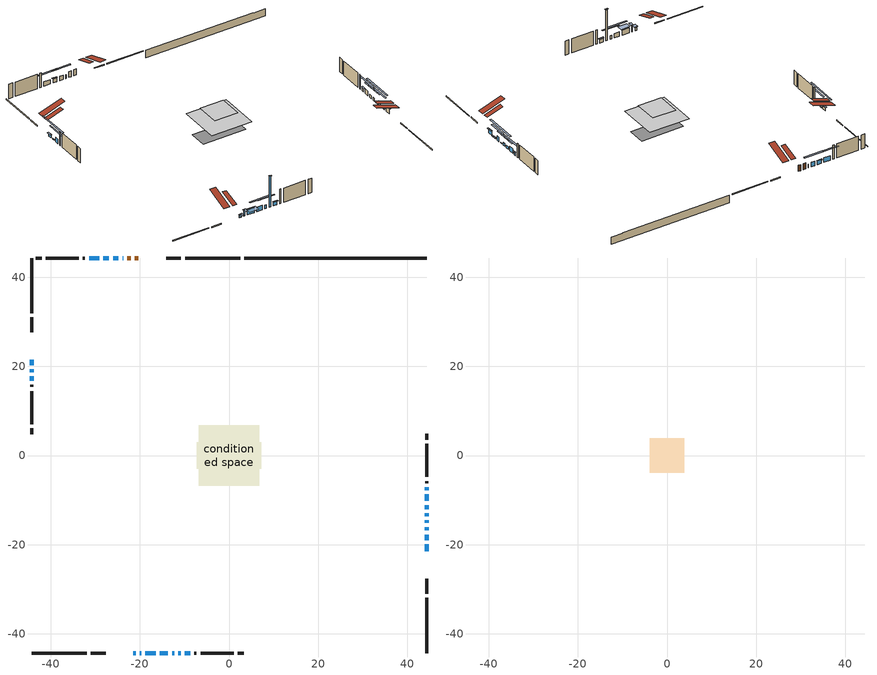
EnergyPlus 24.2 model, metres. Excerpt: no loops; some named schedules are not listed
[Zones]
conditioned space
 floor outside (Floor1 construction): -0.53,-0.53 -0.53,0.53 0.53,0.53 0.53,-0.53 z0.61
 floor adiabatic (AdiabaticFloorConstruction): -6.78,-6.78 -6.78,6.78 6.78,6.78 6.78,-6.78 z3.05
 floor foundation (Slab1 construction): -7.24,-2.97 -7.24,2.97 7.24,2.97 7.24,-2.97 z-1.83
 wall outside (RimJoist1 construction): 2.52,44.29 -9.85,44.29 / -44.29,-44.29 -31.93,-44.29 / -44.29,44.29 -44.29,31.93 / 44.29,-44.29 44.29,-31.93 z0.61:0.91
 wall outside (RimJoist2 construction): -10.78,44.29 -14.09,44.29 / -31,-44.29 -27.68,-44.29 / -44.29,31 -44.29,27.68 / 44.29,-31 44.29,-27.68 z0.61:0.91
 wall outside (AdiabaticWallConstruction 1): -20.31,44.29 -21.14,44.29 / -22.07,44.29 -22.83,44.29 z0.61:2.64
 wall outside (AdiabaticWallConstruction): -23.76,44.29 -23.86,44.29 / -12.78,-44.29 -12.26,-44.29 / -9.9,-44.29 -8.68,-44.29 z0.61:1.83; 44.29,-21.47 44.29,-19.94 / -24.78,44.29 -26.01,44.29 / -15.48,-44.29 -13.7,-44.29 / -29.13,44.29 -31.37,44.29 / -44.29,17.77 -44.29,16.75 / 44.29,-10.2 44.29,-8.67 z0.61:2.13; 44.29,-19.01 44.29,-17.74 z0.61:0.86; -26.93,44.29 -28.21,44.29 z0.61:1.88; -44.29,21.47 -44.29,20.24 / 44.29,-13.58 44.29,-12.97 / 44.29,-7.74 44.29,-7.13 z0.61:1.63; -21.47,-44.29 -20.91,-44.29 / 44.29,-12.04 44.29,-11.12 z0.61:1.53; -19.98,-44.29 -19.72,-44.29 z0.61:2.64; -18.8,-44.29 -16.41,-44.29 z0.61:2.39; 44.29,-16.81 44.29,-16.05 z0.61:2.14; -11.34,-44.29 -10.83,-44.29 z0.61:11.23; 44.29,-15.12 44.29,-14.5 / -44.29,19.32 -44.29,18.7 z0.61:0.94
 wall outside (Wall1 construction): -32.3,44.29 -32.75,44.29 / -7.75,-44.29 -7.29,-44.29 / -44.29,15.83 -44.29,15.37 / 44.29,-6.2 44.29,-5.75 z0.61:5.49
 wall outside (Wall2 construction): -33.68,44.29 -41.09,44.29 / -6.36,-44.29 1.04,-44.29 / -44.29,14.44 -44.29,7.03 / 44.29,-4.82 44.29,2.59 z0.61:5.49
 wall outside (Wall4 construction): -42.02,44.29 -43.36,44.29 / 1.97,-44.29 3.31,-44.29 / -44.29,6.1 -44.29,4.76 / 44.29,3.52 44.29,4.86 z0.61:5.49
 wall foundation (FoundationWall1 construction): 3.44,44.29,-1.83 3.44,44.29,0.61 40.2,44.29,0.61 40.2,44.29,0.51 44.29,44.29,0.51 44.29,44.29,-1.83
 window (WindowConstruction 17): -23.76,44.29 -23.86,44.29 z0.61:1.83
 window (WindowConstruction 7): 44.29,-21.47 44.29,-19.94 z0.61:2.13
 window (WindowConstruction 8): 44.29,-19.01 44.29,-17.74 z0.61:0.86
 window (WindowConstruction 9): -24.79,44.29 -26,44.29 z0.61:2.13
 window (WindowConstruction 10): -26.93,44.29 -28.2,44.29 z0.61:1.88
 window (WindowConstruction 11): -44.29,21.47 -44.29,20.25 z0.61:1.62
 window (WindowConstruction 18): -21.47,-44.29 -20.91,-44.29 z0.61:1.52
 window (WindowConstruction 19): -19.98,-44.29 -19.73,-44.29 z0.61:2.64
 window (WindowConstruction 12): -18.8,-44.29 -16.41,-44.29 z0.61:2.39
 window (WindowConstruction 13): -15.48,-44.29 -13.7,-44.29 z0.61:2.13
 window (WindowConstruction): 44.29,-16.81 44.29,-16.05 z0.61:2.13
 window (WindowConstruction 14): -12.77,-44.29 -12.27,-44.29 z0.61:1.83
 window (WindowConstruction 15): -11.34,-44.29 -10.83,-44.29 z0.61:11.23
 window (WindowConstruction 16): -9.9,-44.29 -8.68,-44.29 z0.61:1.83
 window (WindowConstruction 20): 44.29,-15.12 44.29,-14.51 z0.61:0.94
 window (WindowConstruction 21): -44.29,19.32 -44.29,18.7 z0.61:0.94
 window (WindowConstruction 1): 44.29,-13.58 44.29,-12.97 z0.61:1.62
 window (WindowConstruction 2): 44.29,-12.04 44.29,-11.12 z0.61:1.52
 window (WindowConstruction 3): -29.13,44.29 -31.37,44.29 z0.61:2.13
 window (WindowConstruction 4): -44.29,17.77 -44.29,16.75 z0.61:2.13
 window (WindowConstruction 5): 44.29,-10.2 44.29,-8.67 z0.61:2.13
 window (WindowConstruction 6): 44.29,-7.74 44.29,-7.13 z0.61:1.62
 door (Door): -20.31,44.29 -21.14,44.29 z0.61:2.64
 door (Door 1): -22.07,44.29 -22.83,44.29 z0.61:2.64
 ceiling adiabatic (AdiabaticFloorConstruction): 6.78,-6.78 6.78,6.78 -6.78,6.78 -6.78,-6.78 z3.05
 roof outside (Roof2 construction): -19.38,44.29,5.49 -19.38,38.85,7.3 -17.95,38.85,7.3 -17.95,44.29,5.49; -22.39,-44.29,5.49 -22.39,-38.85,7.3 -23.83,-38.85,7.3 -23.83,-44.29,5.49; -44.29,22.39,5.49 -38.85,22.39,7.3 -38.85,23.83,7.3 -44.29,23.83,5.49; 44.29,-22.39,5.49 38.85,-22.39,7.3 38.85,-23.83,7.3 44.29,-23.83,5.49
attic - vented
 floor to conditioned space (Floor2 construction Reversed): -3.89,-3.89 -3.89,3.89 3.89,3.89 3.89,-3.89 z5.49
 roof outside (Roof1 construction): -17.02,44.29,5.49 -17.02,36.7,8.01 -15.02,36.7,8.01 -15.02,44.29,5.49; -24.75,-44.29,5.49 -24.75,-36.7,8.01 -26.75,-36.7,8.01 -26.75,-44.29,5.49; -44.29,24.75,5.49 -36.7,24.75,8.01 -36.7,26.75,8.01 -44.29,26.75,5.49; 44.29,-24.75,5.49 36.7,-24.75,8.01 36.7,-26.75,8.01 44.29,-26.75,5.49
shading: 44.29,-19.74 44.29,-21.67 44.7,-21.67 44.7,-19.74 z2.34; 44.29,-17.54 44.29,-19.21 44.7,-19.21 44.7,-17.54 z1.06; -28.64,44.29 -22.15,44.29 -22.15,44.7 -28.64,44.7 z4.77; -28.41,44.29 -26.73,44.29 -26.73,44.7 -28.41,44.7 z2.08; -44.29,20.04 -44.29,21.67 -44.7,21.67 -44.7,20.04 z1.83; -20.61,-44.29 -21.76,-44.29 -21.76,-45.51 -20.61,-45.51 z1.82; -19.43,-44.29 -20.28,-44.29 -20.28,-45.51 -19.43,-45.51 z2.94; -16.11,-44.29 -19.09,-44.29 -19.09,-46.12 -16.11,-46.12 z2.69; -11.06,-44.29 -18.12,-44.29 -18.12,-44.7 -11.06,-44.7 z4.77; 44.29,-13.41 44.29,-19.45 44.7,-19.45 44.7,-13.41 z4.77; -9.63,-44.29 -15.41,-44.29 -15.41,-44.7 -9.63,-44.7 z4.47; -10.63,-44.29 -11.54,-44.29 -11.54,-44.7 -10.63,-44.7 z11.43; -8.48,-44.29 -10.1,-44.29 -10.1,-44.7 -8.48,-44.7 z2.03; 44.29,-9.43 44.29,-20.2 44.7,-20.2 44.7,-9.43 z6.02; -44.29,13.62 -44.29,24.4 -44.7,24.4 -44.7,13.62 z6.02; 44.29,-10.33 44.29,-16.22 44.7,-16.22 44.7,-10.33 z4.26; 44.29,-8.48 44.29,-14.68 44.7,-14.68 44.7,-8.48 z4.16; -34.01,44.29 -26.49,44.29 -26.49,44.7 -34.01,44.7 z4.77; -44.29,14.12 -44.29,20.41 -44.7,20.41 -44.7,14.12 z4.77; 44.29,-6.03 44.29,-12.83 44.7,-12.83 44.7,-6.03 z4.77; 44.29,-6.93 44.29,-7.94 44.7,-7.94 44.7,-6.93 z1.83
[Building]
Building 1: Terrain=Suburbs
[Site:Location]
Edmonton Intl AP_AB: Latitude {deg}=53.31; Longitude {deg}=-113.58; Time Zone {hr}=-7; Elevation {m}=723; Keep Site Location Information=Yes
[Site:GroundTemperature:Shallow]
-1.56185, -3.61833, -3.78302, -2.80711, 1.11059, 5.01004, 8.39065, 10.5322, 10.7141, 8.97234, 5.67794, 1.89811
[Site:WaterMainsTemperature]
Calculation Method=Schedule; Temperature Schedule=mains temperature schedule
[Material] Roughness=Rough; Thermal Absorptance=0.9
Name | Thickness {m} | Conductivity {W/m-K} | Density {kg/m3} | Specific Heat {J/kg-K} | Solar Absorptance | Visible Absorptance
asphalt or fiberglass shingles | 0.00635 | 0.162714 | 1121.4 | 1465.45 | 0.4 | 0.4
ceiling loosefill ins | 0.169333 | 0.0480833 | 16.02 | 1046.75 | 0.7 | 0.7
ceiling stud and cavity | 0.1397 | 0.140171 | 65.682 | 1177.47 | 0.7 | 0.7
concrete 4.0 in. | 0.1016 | 1.803125 | 2242.8 | 837.4 | 0.7 | 0.7
concrete 8.0 in. | 0.2032 | 1.803125 | 2242.8 | 837.4 | 0.7 | 0.7
door material | 0.04445 | 0.053851 | 512.64 | 1214.23 | 0.7 | 0.7
exterior vertical ins | 0.0460229 | 0.029427 | 32.04 | 1214.23 | 0.7 | 0.7
floor covering | 0.0127 | 0.0433444 | 54.468 | 1339.84 | 0.6 | 0.6
floor rigid ins; rim joist rigid ins; wall rigid ins | 0.051816 | 0.029427 | 32.04 | 1214.23 | 0.7 | 0.7
floor rigid ins 1; wall rigid ins 1 | 0.512978 | 0.029427 | 32.04 | 1214.23 | 0.7 | 0.7
floor stud and cavity | 0.1397 | 0.0939799 | 92.3553 | 1139.71 | 0.7 | 0.7
floor stud and cavity 1 | 0.1397 | 1.75129 | 37.0049 | 1207.88 | 0.7 | 0.7
furniture material conditioned space 1 | 0.1524 | 0.115458 | 640.8 | 1214.23 | 0.6 | 0.6
gypsum board | 0.0127 | 0.160291 | 801 | 837.4 | 0.6 | 0.6
gypsum board 1 | 0.0127 | 0.160291 | 801 | 837.4 | 0.7 | 0.7
osb sheathing 0.5 in. | 0.0127 | 0.115458 | 512.64 | 1214.23 | 0.7 | 0.7
osb sheathing 0.75 in. | 0.01905 | 0.115458 | 512.64 | 1214.23 | 0.7 | 0.7
osb sheathing 2.0 in. | 0.0508 | 0.115458 | 512.64 | 1214.23 | 0.7 | 0.7
rim joist stud and cavity | 0.0508 | 0.0414166 | 125.044 | 1163.47 | 0.6 | 0.6
rim joist stud and cavity 1 | 0.0508 | 0.0356358 | 125.044 | 1163.47 | 0.6 | 0.6
roof rigid ins | 0.103632 | 0.029427 | 32.04 | 1214.23 | 0.7 | 0.7
roof stud and cavity | 0.2032 | 0.322541 | 78.34581 | 1123.46 | 0.7 | 0.7
wall stud and cavity | 0.1397 | 0.28235 | 139.0536 | 1170.24 | 0.7 | 0.7
wall stud and cavity 1 | 0.1397 | 0.219778 | 139.0536 | 1170.24 | 0.7 | 0.7
wall stud and cavity 2 | 0.1397 | 0.634752 | 139.0536 | 1170.24 | 0.7 | 0.7
wall stud and cavity 3 | 0.0889 | 0.380278 | 52.3479 | 1209.89 | 0.7 | 0.7
wall stud and cavity 4 | 0.0889 | 0.391764 | 83.0341 | 1211.67 | 0.7 | 0.7
wood siding | 0.0254 | 0.102417 | 544.68 | 1172.36 | 0.4 | 0.4
wood siding 1; wood siding 2; wood siding 3 | 0.0254 | 0.102417 | 544.68 | 1172.36 | 0.7 | 0.7
[WindowMaterial:SimpleGlazingSystem]
Name | U-Factor {W/m2-K} | Solar Heat Gain Coefficient
WindowMaterial | 2.0878 | 0.43
WindowMaterial 1 | 2.19114 | 0.41
WindowMaterial 10 | 3.30119 | 0.67
WindowMaterial 11 | 2.94518 | 0.59
WindowMaterial 12 | 1.91121 | 0.46
WindowMaterial 13 | 1.95437 | 0.46
WindowMaterial 14 | 2.22464 | 0.4
WindowMaterial 15 | 2.13436 | 0.42
WindowMaterial 16 | 2.02761 | 0.44
WindowMaterial 17 | 3.276206 | 0.41
WindowMaterial 18 | 3.30687 | 0.6
WindowMaterial 19 | 3.33639 | 0.51
WindowMaterial 2 | 2.96619 | 0.55
WindowMaterial 20 | 3.26144 | 0.43
WindowMaterial 3 | 1.93393 | 0.46
WindowMaterial 4 | 2.2042 | 0.4
WindowMaterial 5 | 3.29835 | 0.68
WindowMaterial 6 | 2.992306 | 0.51
WindowMaterial 7 | 2.958238 | 0.57
WindowMaterial 8 | 3.3256 | 0.5
WindowMaterial 9 | 2.92474 | 0.62
[Construction]
AdiabaticFloorConstruction: floor stud and cavity 1, floor rigid ins 1, osb sheathing 0.75 in., floor covering
AdiabaticWallConstruction: wood siding 2, wall rigid ins 1, wall stud and cavity 3, gypsum board
AdiabaticWallConstruction 1: wood siding 3, wall rigid ins 1, wall stud and cavity 3, gypsum board
Door; Door 1: door material
Floor1 construction: floor stud and cavity, floor rigid ins, osb sheathing 0.75 in., floor covering
Floor2 construction Reversed: gypsum board, ceiling stud and cavity, ceiling loosefill ins
FoundationWall1 construction: concrete 8.0 in., gypsum board 1
furniture construction conditioned space 1: furniture material conditioned space 1
PartitionWallConstruction: gypsum board, wall stud and cavity 4, gypsum board
RimJoist1 construction: wood siding 1, rim joist rigid ins, osb sheathing 2.0 in., rim joist stud and cavity
RimJoist2 construction: wood siding 1, rim joist rigid ins, osb sheathing 2.0 in., rim joist stud and cavity 1
Roof1 construction: asphalt or fiberglass shingles
Roof2 construction: asphalt or fiberglass shingles, roof rigid ins, osb sheathing 0.75 in., roof stud and cavity, gypsum board
Slab1 construction: concrete 4.0 in.
Wall1 construction: wood siding, wall rigid ins, osb sheathing 0.5 in., wall stud and cavity, gypsum board
Wall2 construction: wood siding, wall rigid ins, osb sheathing 0.5 in., wall stud and cavity 1, gypsum board
Wall4 construction: wood siding, wall rigid ins, osb sheathing 0.5 in., wall stud and cavity 2, gypsum board
WindowConstruction: WindowMaterial
WindowConstruction 1: WindowMaterial 1
WindowConstruction 10: WindowMaterial 10
WindowConstruction 11: WindowMaterial 11
WindowConstruction 12: WindowMaterial 12
WindowConstruction 13: WindowMaterial 13
WindowConstruction 14: WindowMaterial 14
WindowConstruction 15: WindowMaterial 15
WindowConstruction 16: WindowMaterial 16
WindowConstruction 17: WindowMaterial 17
WindowConstruction 18: WindowMaterial 18
WindowConstruction 19: WindowMaterial 19
WindowConstruction 2: WindowMaterial 2
WindowConstruction 20; WindowConstruction 21: WindowMaterial 20
WindowConstruction 3: WindowMaterial 3
WindowConstruction 4: WindowMaterial 4
WindowConstruction 5: WindowMaterial 5
WindowConstruction 6: WindowMaterial 6
WindowConstruction 7: WindowMaterial 7
WindowConstruction 8: WindowMaterial 8
WindowConstruction 9: WindowMaterial 9
[Zone] Multiplier=1; Part of Total Floor Area=Yes
Name | Volume {m3}
attic - vented | 24.8756
conditioned space | 708.1
[Space]
Name | Zone | Volume {m3}
attic - vented 1 | attic - vented | 24.8756
conditioned space 1 | conditioned space | 708.1
[ZoneInfiltration:EffectiveLeakageArea]
infil attic - vented 1: Zone or Space=attic - vented 1; Schedule=Always On Discrete; Effective Air Leakage Area {cm2}=2108.52; Stack Coefficient=0.000175781; Wind Coefficient=8.95789e-06
[ZoneMixing]
whole house fan mix: Zone or Space=attic - vented; Schedule=Always On Continuous; Design Flow Rate Calculation Method=Flow/Zone; Design Flow Rate {m3/s}=0; Source Zone or Space=conditioned space
[SurfaceProperty:ExposedFoundationPerimeter]
Slab1: Exposed Perimeter Calculation Method=TotalExposedPerimeter; Total Exposed Perimeter {m}=40.843
[InternalMass] Zone or ZoneList=conditioned space; Space or SpaceList=conditioned space 1
Name | Construction | Surface Area {m2}
furniture mass conditioned space 1 | furniture construction conditioned space 1 | 108.34
partition wall mass | PartitionWallConstruction | 270.85
[Lights]
interior lighting: Zone or ZoneList or Space or SpaceList=conditioned space 1; Schedule=interior lighting schedule; Design Level Calculation Method=LightingLevel; Lighting Level {W}=343.2; Return Air Fraction=0; Fraction Radiant=0.6; Fraction Visible=0.2; Fraction Replaceable=1
[People]
occupants: Zone or ZoneList or Space or SpaceList=conditioned space 1; Number of People Schedule=occupants schedule; Number of People Calculation Method=People; Number of People=3; Fraction Radiant=0.314171; Sensible Heat Fraction=0.56303; Activity Level Schedule=occupants activity schedule; Carbon Dioxide Generation Rate {m3/s-W}=0; Enable ASHRAE 55 Comfort Warnings=No; Mean Radiant Temperature Calculation Type=EnclosureAveraged
[ElectricEquipment] Zone or ZoneList or Space or SpaceList=conditioned space 1; Design Level Calculation Method=EquipmentLevel
Name | Schedule | Design Level {W} | Fraction Latent | Fraction Radiant | Fraction Lost
clothes dryer | clothes dryer schedule | 140.772 | 0.015 | 0.081 | 0.85
clothes washer | clothes washer schedule | 32.1985 | 0.03 | 0.162 | 0.7
cooking range | cooking range schedule | 215.147 | 0.08 | 0.432 | 0.2
dishwasher | dishwasher schedule | 66.8632 | 0.3 | 0.18 | 0.4
fridge | fridge schedule | 72.9452 | 0 | 0.6 | 0
mech vent bath fan 0 | mech vent bath fan 0 schedule | 50.2 | 0 | 0 | 1
mech vent bath fan 1 | mech vent bath fan 1 schedule | 50.2 | 0 | 0 | 1
mech vent house fan | mech vent house fan schedule | 0 | 0 | 0 | 1
mech vent house fan cfis | mech vent house fan cfis schedule | 0 | 0 | 0 | 0
mech vent range fan 0 | mech vent range fan 0 schedule | 57 | 0 | 0 | 1
misc plug loads | misc plug loads schedule | 494.7 | 0.045 | 0.513 | 0.1
whole house fan | Always On Discrete | 0 | 0 | 0 | 1
[OtherEquipment] Zone or ZoneList or Space or SpaceList=conditioned space 1; Design Level Calculation Method=EquipmentLevel
Name | Fuel Type | Schedule | Design Level {W} | Fraction Latent | Fraction Radiant | Fraction Lost
clothes dryer 1 | Electricity | clothes dryer schedule | 0 | 0.015 | 0.081 | 0.85
cooking range 1 | Electricity | cooking range schedule | 0 | 0.08 | 0.432 | 0.2
general water use latent | None | general water use schedule | 62.594 | 1 | 0 | 0
general water use sensible | None | general water use schedule | -61.6891 | 0 | 0.6 | 0
mech vent house fan latent load | None | Always On Discrete | 0 | 1 | 0 | 0
mech vent house fan sensible load | None | Always On Discrete | 0 | 0 | 0 | 0
water heater energy adjustment1 | NaturalGas | Always On Discrete | 0.01 | 0 | 0 | 1
[ZoneInfiltration:DesignFlowRate] Zone or ZoneList or Space or SpaceList=conditioned space 1; Schedule=Always On Discrete; Design Flow Rate Calculation Method=Flow/Zone; Design Flow Rate {m3/s}=0
infil flow; natural vent flow; whole house fan flow
[Foundation:Kiva]
Foundation Kiva 1: Initial Indoor Air Temperature {C}=18; Wall Height Above Grade {m}=0.609996; Wall Depth Below Slab {m}=0.2032; Custom Block Material Name 1=exterior vertical ins; Custom Block Depth 1 {m}=2.43998; Custom Block X Position 1 {m}=0.2159; Custom Block Z Position 1 {m}=0
[Foundation:Kiva:Settings]
Soil Conductivity {W/m-K}=0.849921; Soil Density {kg/m3}=1842.3; Soil Specific Heat {J/kg-K}=418.7; Ground Solar Absorptivity=0.9; Ground Thermal Absorptivity=0.9; Ground Surface Roughness {m}=0.03; Far-Field Width {m}=40; Deep-Ground Boundary Condition=ZeroFlux; Deep-Ground Depth {m}=40; Minimum Cell Dimension {m}=0.2; Maximum Cell Growth Coefficient=3; Simulation Timestep=Timestep
[Exterior:Lights]
exterior lighting: Schedule=exterior lighting schedule; Design Level {W}=75.6
[Schedule:Constant]
Name | Hourly Value
Always On Continuous; mech vent house fan schedule; mech vent house fan cfis schedule; Always On Discrete | 1
occupants activity schedule | 117.228
fridge schedule | 0
[Schedule:Week:Daily]
interior lighting schedule Week Rule - Jan1-Jan27: interior lighting schedule day, interior lighting schedule day, interior lighting schedule day, interior lighting schedule day, interior lighting schedule day, interior lighting schedule day, interior lighting schedule day, interior lighting schedule default day, interior lighting schedule default day, interior lighting schedule default day, interior lighting schedule default day, interior lighting schedule default day
interior lighting schedule Week Rule - Jan28-Feb3: interior lighting schedule day, interior lighting schedule day, interior lighting schedule day, interior lighting schedule day, interior lighting schedule day 1, interior lighting schedule day 1, interior lighting schedule day 1, interior lighting schedule default day, interior lighting schedule default day, interior lighting schedule default day, interior lighting schedule default day, interior lighting schedule default day
interior lighting schedule Week Rule - Feb4-Feb24: interior lighting schedule day 1, interior lighting schedule day 1, interior lighting schedule day 1, interior lighting schedule day 1, interior lighting schedule day 1, interior lighting schedule day 1, interior lighting schedule day 1, interior lighting schedule default day, interior lighting schedule default day, interior lighting schedule default day, interior lighting schedule default day, interior lighting schedule default day
interior lighting schedule Week Rule - Feb25-Mar3: interior lighting schedule day 1, interior lighting schedule day 1, interior lighting schedule day 1, interior lighting schedule day 1, interior lighting schedule day 2, interior lighting schedule day 2, interior lighting schedule day 2, interior lighting schedule default day, interior lighting schedule default day, interior lighting schedule default day, interior lighting schedule default day, interior lighting schedule default day
interior lighting schedule Week Rule - Mar4-Mar31: interior lighting schedule day 2, interior lighting schedule day 2, interior lighting schedule day 2, interior lighting schedule day 2, interior lighting schedule day 2, interior lighting schedule day 2, interior lighting schedule day 2, interior lighting schedule default day, interior lighting schedule default day, interior lighting schedule default day, interior lighting schedule default day, interior lighting schedule default day
interior lighting schedule Week Rule - Apr1-Apr28: interior lighting schedule day 3, interior lighting schedule day 3, interior lighting schedule day 3, interior lighting schedule day 3, interior lighting schedule day 3, interior lighting schedule day 3, interior lighting schedule day 3, interior lighting schedule default day, interior lighting schedule default day, interior lighting schedule default day, interior lighting schedule default day, interior lighting schedule default day
interior lighting schedule Week Rule - Apr29-May5: interior lighting schedule day 3, interior lighting schedule day 3, interior lighting schedule day 4, interior lighting schedule day 4, interior lighting schedule day 4, interior lighting schedule day 4, interior lighting schedule day 4, interior lighting schedule default day, interior lighting schedule default day, interior lighting schedule default day, interior lighting schedule default day, interior lighting schedule default day
interior lighting schedule Week Rule - May6-May26: interior lighting schedule day 4, interior lighting schedule day 4, interior lighting schedule day 4, interior lighting schedule day 4, interior lighting schedule day 4, interior lighting schedule day 4, interior lighting schedule day 4, interior lighting schedule default day, interior lighting schedule default day, interior lighting schedule default day, interior lighting schedule default day, interior lighting schedule default day
interior lighting schedule Week Rule - May27-Jun2: interior lighting schedule day 4, interior lighting schedule day 4, interior lighting schedule day 4, interior lighting schedule day 4, interior lighting schedule day 4, interior lighting schedule day 5, interior lighting schedule day 5, interior lighting schedule default day, interior lighting schedule default day, interior lighting schedule default day, interior lighting schedule default day, interior lighting schedule default day
interior lighting schedule Week Rule - Jun3-Jun30: interior lighting schedule day 5, interior lighting schedule day 5, interior lighting schedule day 5, interior lighting schedule day 5, interior lighting schedule day 5, interior lighting schedule day 5, interior lighting schedule day 5, interior lighting schedule default day, interior lighting schedule default day, interior lighting schedule default day, interior lighting schedule default day, interior lighting schedule default day
interior lighting schedule Week Rule - Jul1-Jul28: interior lighting schedule day 6, interior lighting schedule day 6, interior lighting schedule day 6, interior lighting schedule day 6, interior lighting schedule day 6, interior lighting schedule day 6, interior lighting schedule day 6, interior lighting schedule default day, interior lighting schedule default day, interior lighting schedule default day, interior lighting schedule default day, interior lighting schedule default day
interior lighting schedule Week Rule - Jul29-Aug4: interior lighting schedule day 6, interior lighting schedule day 6, interior lighting schedule day 6, interior lighting schedule day 7, interior lighting schedule day 7, interior lighting schedule day 7, interior lighting schedule day 7, interior lighting schedule default day, interior lighting schedule default day, interior lighting schedule default day, interior lighting schedule default day, interior lighting schedule default day
interior lighting schedule Week Rule - Aug5-Aug25: interior lighting schedule day 7, interior lighting schedule day 7, interior lighting schedule day 7, interior lighting schedule day 7, interior lighting schedule day 7, interior lighting schedule day 7, interior lighting schedule day 7, interior lighting schedule default day, interior lighting schedule default day, interior lighting schedule default day, interior lighting schedule default day, interior lighting schedule default day
interior lighting schedule Week Rule - Aug26-Sep1: interior lighting schedule day 7, interior lighting schedule day 7, interior lighting schedule day 7, interior lighting schedule day 7, interior lighting schedule day 7, interior lighting schedule day 7, interior lighting schedule day 8, interior lighting schedule default day, interior lighting schedule default day, interior lighting schedule default day, interior lighting schedule default day, interior lighting schedule default day
interior lighting schedule Week Rule - Sep2-Sep29: interior lighting schedule day 8, interior lighting schedule day 8, interior lighting schedule day 8, interior lighting schedule day 8, interior lighting schedule day 8, interior lighting schedule day 8, interior lighting schedule day 8, interior lighting schedule default day, interior lighting schedule default day, interior lighting schedule default day, interior lighting schedule default day, interior lighting schedule default day
interior lighting schedule Week Rule - Sep30-Oct6: interior lighting schedule day 8, interior lighting schedule day 9, interior lighting schedule day 9, interior lighting schedule day 9, interior lighting schedule day 9, interior lighting schedule day 9, interior lighting schedule day 9, interior lighting schedule default day, interior lighting schedule default day, interior lighting schedule default day, interior lighting schedule default day, interior lighting schedule default day
interior lighting schedule Week Rule - Oct7-Oct27: interior lighting schedule day 9, interior lighting schedule day 9, interior lighting schedule day 9, interior lighting schedule day 9, interior lighting schedule day 9, interior lighting schedule day 9, interior lighting schedule day 9, interior lighting schedule default day, interior lighting schedule default day, interior lighting schedule default day, interior lighting schedule default day, interior lighting schedule default day
interior lighting schedule Week Rule - Oct28-Nov3: interior lighting schedule day 9, interior lighting schedule day 9, interior lighting schedule day 9, interior lighting schedule day 9, interior lighting schedule day 10, interior lighting schedule day 10, interior lighting schedule day 10, interior lighting schedule default day, interior lighting schedule default day, interior lighting schedule default day, interior lighting schedule default day, interior lighting schedule default day
interior lighting schedule Week Rule - Nov4-Nov24: interior lighting schedule day 10, interior lighting schedule day 10, interior lighting schedule day 10, interior lighting schedule day 10, interior lighting schedule day 10, interior lighting schedule day 10, interior lighting schedule day 10, interior lighting schedule default day, interior lighting schedule default day, interior lighting schedule default day, interior lighting schedule default day, interior lighting schedule default day
interior lighting schedule Week Rule - Nov25-Dec1: interior lighting schedule day 10, interior lighting schedule day 10, interior lighting schedule day 10, interior lighting schedule day 10, interior lighting schedule day 10, interior lighting schedule day 10, interior lighting schedule day 11, interior lighting schedule default day, interior lighting schedule default day, interior lighting schedule default day, interior lighting schedule default day, interior lighting schedule default day
interior lighting schedule Week Rule - Dec2-Dec31: interior lighting schedule day 11, interior lighting schedule day 11, interior lighting schedule day 11, interior lighting schedule day 11, interior lighting schedule day 11, interior lighting schedule day 11, interior lighting schedule day 11, interior lighting schedule default day, interior lighting schedule default day, interior lighting schedule default day, interior lighting schedule default day, interior lighting schedule default day
occupants schedule Week Rule - Jan1-Dec31: occupants schedule day, occupants schedule day, occupants schedule day, occupants schedule day, occupants schedule day, occupants schedule day, occupants schedule day, occupants schedule default day, occupants schedule default day, occupants schedule default day, occupants schedule default day, occupants schedule default day
clothes dryer schedule Week Rule - Jan1-Dec31: clothes dryer schedule day, clothes dryer schedule day, clothes dryer schedule day, clothes dryer schedule day, clothes dryer schedule day, clothes dryer schedule day, clothes dryer schedule day, clothes dryer schedule default day, clothes dryer schedule default day, clothes dryer schedule default day, clothes dryer schedule default day, clothes dryer schedule default day
clothes washer schedule Week Rule - Jan1-Dec31: clothes washer schedule day, clothes washer schedule day, clothes washer schedule day, clothes washer schedule day, clothes washer schedule day, clothes washer schedule day, clothes washer schedule day, clothes washer schedule default day, clothes washer schedule default day, clothes washer schedule default day, clothes washer schedule default day, clothes washer schedule default day
cooking range schedule Week Rule - Jan1-Dec31: cooking range schedule day, cooking range schedule day, cooking range schedule day, cooking range schedule day, cooking range schedule day, cooking range schedule day, cooking range schedule day, cooking range schedule default day, cooking range schedule default day, cooking range schedule default day, cooking range schedule default day, cooking range schedule default day
dishwasher schedule Week Rule - Jan1-Dec31: dishwasher schedule day, dishwasher schedule day, dishwasher schedule day, dishwasher schedule day, dishwasher schedule day, dishwasher schedule day, dishwasher schedule day, dishwasher schedule default day, dishwasher schedule default day, dishwasher schedule default day, dishwasher schedule default day, dishwasher schedule default day
mech vent bath fan 0 schedule Week Rule - Jan1-Dec31: mech vent bath fan 0 schedule day, mech vent bath fan 0 schedule day, mech vent bath fan 0 schedule day, mech vent bath fan 0 schedule day, mech vent bath fan 0 schedule day, mech vent bath fan 0 schedule day, mech vent bath fan 0 schedule day, mech vent bath fan 0 schedule default day, mech vent bath fan 0 schedule default day, mech vent bath fan 0 schedule default day, mech vent bath fan 0 schedule default day, mech vent bath fan 0 schedule default day
mech vent bath fan 1 schedule Week Rule - Jan1-Dec31: mech vent bath fan 1 schedule day, mech vent bath fan 1 schedule day, mech vent bath fan 1 schedule day, mech vent bath fan 1 schedule day, mech vent bath fan 1 schedule day, mech vent bath fan 1 schedule day, mech vent bath fan 1 schedule day, mech vent bath fan 1 schedule default day, mech vent bath fan 1 schedule default day, mech vent bath fan 1 schedule default day, mech vent bath fan 1 schedule default day, mech vent bath fan 1 schedule default day
mech vent range fan 0 schedule Week Rule - Jan1-Dec31: mech vent range fan 0 schedule day, mech vent range fan 0 schedule day, mech vent range fan 0 schedule day, mech vent range fan 0 schedule day, mech vent range fan 0 schedule day, mech vent range fan 0 schedule day, mech vent range fan 0 schedule day, mech vent range fan 0 schedule default day, mech vent range fan 0 schedule default day, mech vent range fan 0 schedule default day, mech vent range fan 0 schedule default day, mech vent range fan 0 schedule default day
misc plug loads schedule Week Rule - Jan1-Dec31: misc plug loads schedule day, misc plug loads schedule day, misc plug loads schedule day, misc plug loads schedule day, misc plug loads schedule day, misc plug loads schedule day, misc plug loads schedule day, misc plug loads schedule default day, misc plug loads schedule default day, misc plug loads schedule default day, misc plug loads schedule default day, misc plug loads schedule default day
general water use schedule Week Rule - Jan1-Dec31: general water use schedule day, general water use schedule day, general water use schedule day, general water use schedule day, general water use schedule day, general water use schedule day, general water use schedule day, general water use schedule default day, general water use schedule default day, general water use schedule default day, general water use schedule default day, general water use schedule default day
exterior lighting schedule Week Rule - Jan1-Jan27: exterior lighting schedule day, exterior lighting schedule day, exterior lighting schedule day, exterior lighting schedule day, exterior lighting schedule day, exterior lighting schedule day, exterior lighting schedule day, exterior lighting schedule default day, exterior lighting schedule default day, exterior lighting schedule default day, exterior lighting schedule default day, exterior lighting schedule default day
exterior lighting schedule Week Rule - Jan28-Feb3: exterior lighting schedule day, exterior lighting schedule day, exterior lighting schedule day, exterior lighting schedule day, exterior lighting schedule day 1, exterior lighting schedule day 1, exterior lighting schedule day 1, exterior lighting schedule default day, exterior lighting schedule default day, exterior lighting schedule default day, exterior lighting schedule default day, exterior lighting schedule default day
[Schedule:Year]
interior lighting schedule: interior lighting schedule Week Rule - Jan1-Jan27, 1, 1, 1, 27, interior lighting schedule Week Rule - Jan28-Feb3, 1, 28, 2, 3, interior lighting schedule Week Rule - Feb4-Feb24, 2, 4, 2, 24, interior lighting schedule Week Rule - Feb25-Mar3, 2, 25, 3, 3, interior lighting schedule Week Rule - Mar4-Mar31, 3, 4, 3, 31, interior lighting schedule Week Rule - Apr1-Apr28, 4, 1, 4, 28, interior lighting schedule Week Rule - Apr29-May5, 4, 29, 5, 5, interior lighting schedule Week Rule - May6-May26, 5, 6, 5, 26, interior lighting schedule Week Rule - May27-Jun2, 5, 27, 6, 2, interior lighting schedule Week Rule - Jun3-Jun30, 6, 3, 6, 30, interior lighting schedule Week Rule - Jul1-Jul28, 7, 1, 7, 28, interior lighting schedule Week Rule - Jul29-Aug4, 7, 29, 8, 4, interior lighting schedule Week Rule - Aug5-Aug25, 8, 5, 8, 25, interior lighting schedule Week Rule - Aug26-Sep1, 8, 26, 9, 1, interior lighting schedule Week Rule - Sep2-Sep29, 9, 2, 9, 29, interior lighting schedule Week Rule - Sep30-Oct6, 9, 30, 10, 6, interior lighting schedule Week Rule - Oct7-Oct27, 10, 7, 10, 27, interior lighting schedule Week Rule - Oct28-Nov3, 10, 28, 11, 3, interior lighting schedule Week Rule - Nov4-Nov24, 11, 4, 11, 24, interior lighting schedule Week Rule - Nov25-Dec1, 11, 25, 12, 1, interior lighting schedule Week Rule - Dec2-Dec31, 12, 2, 12, 31
occupants schedule: occupants schedule Week Rule - Jan1-Dec31, 1, 1, 12, 31
clothes dryer schedule: clothes dryer schedule Week Rule - Jan1-Dec31, 1, 1, 12, 31
clothes washer schedule: clothes washer schedule Week Rule - Jan1-Dec31, 1, 1, 12, 31
cooking range schedule: cooking range schedule Week Rule - Jan1-Dec31, 1, 1, 12, 31
dishwasher schedule: dishwasher schedule Week Rule - Jan1-Dec31, 1, 1, 12, 31
mech vent bath fan 0 schedule: mech vent bath fan 0 schedule Week Rule - Jan1-Dec31, 1, 1, 12, 31
mech vent bath fan 1 schedule: mech vent bath fan 1 schedule Week Rule - Jan1-Dec31, 1, 1, 12, 31
mech vent range fan 0 schedule: mech vent range fan 0 schedule Week Rule - Jan1-Dec31, 1, 1, 12, 31
misc plug loads schedule: misc plug loads schedule Week Rule - Jan1-Dec31, 1, 1, 12, 31
general water use schedule: general water use schedule Week Rule - Jan1-Dec31, 1, 1, 12, 31
exterior lighting schedule: exterior lighting schedule Week Rule - Jan1-Jan27, 1, 1, 1, 27, exterior lighting schedule Week Rule - Jan28-Feb3, 1, 28, 2, 3, exterior lighting schedule Week Rule - Feb4-Feb24, 2, 4, 2, 24, exterior lighting schedule Week Rule - Feb25-Mar3, 2, 25, 3, 3, exterior lighting schedule Week Rule - Mar4-Mar31, 3, 4, 3, 31, exterior lighting schedule Week Rule - Apr1-Apr28, 4, 1, 4, 28, exterior lighting schedule Week Rule - Apr29-May5, 4, 29, 5, 5, exterior lighting schedule Week Rule - May6-May26, 5, 6, 5, 26, exterior lighting schedule Week Rule - May27-Jun2, 5, 27, 6, 2, exterior lighting schedule Week Rule - Jun3-Jun30, 6, 3, 6, 30, exterior lighting schedule Week Rule - Jul1-Jul28, 7, 1, 7, 28, exterior lighting schedule Week Rule - Jul29-Aug4, 7, 29, 8, 4, exterior lighting schedule Week Rule - Aug5-Aug25, 8, 5, 8, 25, exterior lighting schedule Week Rule - Aug26-Sep1, 8, 26, 9, 1, exterior lighting schedule Week Rule - Sep2-Sep29, 9, 2, 9, 29, exterior lighting schedule Week Rule - Sep30-Oct6, 9, 30, 10, 6, exterior lighting schedule Week Rule - Oct7-Oct27, 10, 7, 10, 27, exterior lighting schedule Week Rule - Oct28-Nov3, 10, 28, 11, 3, exterior lighting schedule Week Rule - Nov4-Nov24, 11, 4, 11, 24, exterior lighting schedule Week Rule - Nov25-Dec1, 11, 25, 12, 1, exterior lighting schedule Week Rule - Dec2-Dec31, 12, 2, 12, 31
[Schedule:Compact]
mains temperature schedule: Through: 01/01, For: AllDays, Until: 24:00, 3.97167, Through: 01/02, For: AllDays, Until: 24:00, 3.90778, Through: 01/03, For: AllDays, Until: 24:00, 3.84556, Through: 01/04, For: AllDays, Until: 24:00, 3.78389, Through: 01/05, For: AllDays, Until: 24:00, 3.72278, Through: 01/06, For: AllDays, Until: 24:00, 3.66278, Through: 01/07, For: AllDays, Until: 24:00, 3.60389, Through: 01/08, For: AllDays, Until: 24:00, 3.54556, Through: 01/09, For: AllDays, Until: 24:00, 3.48833, Through: 01/10, For: AllDays, Until: 24:00, 3.43167, Through: 01/11, For: AllDays, Until: 24:00, 3.37611, Through: 01/12, For: AllDays, Until: 24:00, 3.32167, Through: 01/13, For: AllDays, Until: 24:00, 3.26833, Through: 01/14, For: AllDays, Until: 24:00, 3.21556, Through: 01/15, For: AllDays, Until: 24:00, 3.16444, Through: 01/16, For: AllDays, Until: 24:00, 3.11389, Through: 01/17, For: AllDays, Until: 24:00, 3.06444, Through: 01/18, For: AllDays, Until: 24:00, 3.01611, Through: 01/19, For: AllDays, Until: 24:00, 2.96889, Through: 01/20, For: AllDays, Until: 24:00, 2.92278, Through: 01/21, For: AllDays, Until: 24:00, 2.87722, Through: 01/22, For: AllDays, Until: 24:00, 2.83333, Through: 01/23, For: AllDays, Until: 24:00, 2.79056, Through: 01/24, For: AllDays, Until: 24:00, 2.74889, Through: 01/25, For: AllDays, Until: 24:00, 2.70833, Through: 01/26, For: AllDays, Until: 24:00, 2.66889, Through: 01/27, For: AllDays, Until: 24:00, 2.63056, Through: 01/28, For: AllDays, Until: 24:00, 2.59333, Through: 01/29, For: AllDays, Until: 24:00, 2.55778, Through: 01/30, For: AllDays, Until: 24:00, 2.52278, Through: 01/31, For: AllDays, Until: 24:00, 2.48944, Through: 02/01, For: AllDays, Until: 24:00, 2.45722, Through: 02/02, For: AllDays, Until: 24:00, 2.42611, Through: 02/03, For: AllDays, Until: 24:00, 2.39667, Through: 02/04, For: AllDays, Until: 24:00, 2.36833, Through: 02/05, For: AllDays, Until: 24:00, 2.34111, Through: 02/06, For: AllDays, Until: 24:00, 2.315, Through: 02/07, For: AllDays, Until: 24:00, 2.29056, Through: 02/08, For: AllDays, Until: 24:00, 2.26722, Through: 02/09, For: AllDays, Until: 24:00, 2.245, Through: 02/10, For: AllDays, Until: 24:00, 2.22444, Through: 02/11, For: AllDays, Until: 24:00, 2.20444, Through: 02/12, For: AllDays, Until: 24:00, 2.18667, Through: 02/13, For: AllDays, Until: 24:00, 2.17, Through: 02/14, For: AllDays, Until: 24:00, 2.15444, Through: 02/15, For: AllDays, Until: 24:00, 2.14, Through: 02/16, For: AllDays, Until: 24:00, 2.12722, Through: 02/17, For: AllDays, Until: 24:00, 2.11556, Through: 02/18, For: AllDays, Until: 24:00, 2.10556, Through: 02/19, For: AllDays, Until: 24:00, 2.09667, Through: 02/20, For: AllDays, Until: 24:00, 2.08889, Through: 02/21, For: AllDays, Until: 24:00, 2.08278, Through: 02/22, For: AllDays, Until: 24:00, 2.07833, Through: 02/23, For: AllDays, Until: 24:00, 2.07444, Through: 02/24, For: AllDays, Until: 24:00, 2.07278, Through: 02/25, For: AllDays, Until: 24:00, 2.07167, Through: 02/26, For: AllDays, Until: 24:00, 2.07222, Through: 02/27, For: AllDays, Until: 24:00, 2.07444, Through: 02/28, For: AllDays, Until: 24:00, 2.07778, Through: 03/01, For: AllDays, Until: 24:00, 2.08222, Through: 03/02, For: AllDays, Until: 24:00, 2.08833, Through: 03/03, For: AllDays, Until: 24:00, 2.09556, Through: 03/04, For: AllDays, Until: 24:00, 2.10444, Through: 03/05, For: AllDays, Until: 24:00, 2.11444, Through: 03/06, For: AllDays, Until: 24:00, 2.12556, Through: 03/07, For: AllDays, Until: 24:00, 2.13833, Through: 03/08, For: AllDays, Until: 24:00, 2.15278, Through: 03/09, For: AllDays, Until: 24:00, 2.16778, Through: 03/10, For: AllDays, Until: 24:00, 2.18444, Through: 03/11, For: AllDays, Until: 24:00, 2.20278, Through: 03/12, For: AllDays, Until: 24:00, 2.22167, Through: 03/13, For: AllDays, Until: 24:00, 2.24278, Through: 03/14, For: AllDays, Until: 24:00, 2.26444, Through: 03/15, For: AllDays, Until: 24:00, 2.28778, Through: 03/16, For: AllDays, Until: 24:00, 2.31222, Through: 03/17, For: AllDays, Until: 24:00, 2.33778, Through: 03/18, For: AllDays, Until: 24:00, 2.365, Through: 03/19, For: AllDays, Until: 24:00, 2.39333, Through: 03/20, For: AllDays, Until: 24:00, 2.42278, Through: 03/21, For: AllDays, Until: 24:00, 2.45389, Through: 03/22, For: AllDays, Until: 24:00, 2.48611, Through: 03/23, For: AllDays, Until: 24:00, 2.51889, Through: 03/24, For: AllDays, Until: 24:00, 2.55389, Through: 03/25, For: AllDays, Until: 24:00, 2.58944, Through: 03/26, For: AllDays, Until: 24:00, 2.62611, Through: 03/27, For: AllDays, Until: 24:00, 2.66444, Through: 03/28, For: AllDays, Until: 24:00, 2.70389, Through: 03/29, For: AllDays, Until: 24:00, 2.74389, Through: 03/30, For: AllDays, Until: 24:00, 2.78556, Through: 03/31, For: AllDays, Until: 24:00, 2.82833, Through: 04/01, For: AllDays, Until: 24:00, 2.87222, Through: 04/02, For: AllDays, Until: 24:00, 2.91722, Through: 04/03, For: AllDays, Until: 24:00, 2.96333, Through: 04/04, For: AllDays, Until: 24:00, 3.01056, Through: 04/05, For: AllDays, Until: 24:00, 3.05889, Through: 04/06, For: AllDays, Until: 24:00, 3.10833, Through: 04/07, For: AllDays, Until: 24:00, 3.15833, Through: 04/08, For: AllDays, Until: 24:00, 3.21, Through: 04/09, For: AllDays, Until: 24:00, 3.26222, Through: 04/10, For: AllDays, Until: 24:00, 3.31556, Through: 04/11, For: AllDays, Until: 24:00, 3.37, Through: 04/12, For: AllDays, Until: 24:00, 3.42556, Through: 04/13, For: AllDays, Until: 24:00, 3.48167, Through: 04/14, For: AllDays, Until: 24:00, 3.53889, Through: 04/15, For: AllDays, Until: 24:00, 3.59722, Through: 04/16, For: AllDays, Until: 24:00, 3.65611, Through: 04/17, For: AllDays, Until: 24:00, 3.71611, Through: 04/18, For: AllDays, Until: 24:00, 3.77667, Through: 04/19, For: AllDays, Until: 24:00, 3.83833, Through: 04/20, For: AllDays, Until: 24:00, 3.90111, Through: 04/21, For: AllDays, Until: 24:00, 3.96444, Through: 04/22, For: AllDays, Until: 24:00, 4.02833, Through: 04/23, For: AllDays, Until: 24:00, 4.09333, Through: 04/24, For: AllDays, Until: 24:00, 4.15889, Through: 04/25, For: AllDays, Until: 24:00, 4.225, Through: 04/26, For: AllDays, Until: 24:00, 4.29222, Through: 04/27, For: AllDays, Until: 24:00, 4.36, Through: 04/28, For: AllDays, Until: 24:00, 4.42833, Through: 04/29, For: AllDays, Until: 24:00, 4.49722, Through: 04/30, For: AllDays, Until: 24:00, 4.56667, Through: 05/01, For: AllDays, Until: 24:00, 4.63722, Through: 05/02, For: AllDays, Until: 24:00, 4.70833, Through: 05/03, For: AllDays, Until: 24:00, 4.77944, Through: 05/04, For: AllDays, Until: 24:00, 4.85167, Through: 05/05, For: AllDays, Until: 24:00, 4.92389, Through: 05/06, For: AllDays, Until: 24:00, 4.99722, Through: 05/07, For: AllDays, Until: 24:00, 5.07056, Through: 05/08, For: AllDays, Until: 24:00, 5.145, Through: 05/09, For: AllDays, Until: 24:00, 5.21944, Through: 05/10, For: AllDays, Until: 24:00, 5.29389, Through: 05/11, For: AllDays, Until: 24:00, 5.36944, Through: 05/12, For: AllDays, Until: 24:00, 5.445, Through: 05/13, For: AllDays, Until: 24:00, 5.52111, Through: 05/14, For: AllDays, Until: 24:00, 5.59722, Through: 05/15, For: AllDays, Until: 24:00, 5.67389, Through: 05/16, For: AllDays, Until: 24:00, 5.75056, Through: 05/17, For: AllDays, Until: 24:00, 5.82778, Through: 05/18, For: AllDays, Until: 24:00, 5.90556, Through: 05/19, For: AllDays, Until: 24:00, 5.98278, Through: 05/20, For: AllDays, Until: 24:00, 6.06056, Through: 05/21, For: AllDays, Until: 24:00, 6.13889, Through: 05/22, For: AllDays, Until: 24:00, 6.21667, Through: 05/23, For: AllDays, Until: 24:00, 6.295, Through: 05/24, For: AllDays, Until: 24:00, 6.37333, Through: 05/25, For: AllDays, Until: 24:00, 6.45222, Through: 05/26, For: AllDays, Until: 24:00, 6.53056, Through: 05/27, For: AllDays, Until: 24:00, 6.60889, Through: 05/28, For: AllDays, Until: 24:00, 6.68778, Through: 05/29, For: AllDays, Until: 24:00, 6.76611, Through: 05/30, For: AllDays, Until: 24:00, 6.84444, Through: 05/31, For: AllDays, Until: 24:00, 6.92278, Through: 06/01, For: AllDays, Until: 24:00, 7.00111, Through: 06/02, For: AllDays, Until: 24:00, 7.07944, Through: 06/03, For: AllDays, Until: 24:00, 7.15778, Through: 06/04, For: AllDays, Until: 24:00, 7.23556, Through: 06/05, For: AllDays, Until: 24:00, 7.31333, Through: 06/06, For: AllDays, Until: 24:00, 7.39056, Through: 06/07, For: AllDays, Until: 24:00, 7.46833, Through: 06/08, For: AllDays, Until: 24:00, 7.545, Through: 06/09, For: AllDays, Until: 24:00, 7.62222, Through: 06/10, For: AllDays, Until: 24:00, 7.69833, Through: 06/11, For: AllDays, Until: 24:00, 7.775, Through: 06/12, For: AllDays, Until: 24:00, 7.85056, Through: 06/13, For: AllDays, Until: 24:00, 7.92611, Through: 06/14, For: AllDays, Until: 24:00, 8.00111, Through: 06/15, For: AllDays, Until: 24:00, 8.07611, Through: 06/16, For: AllDays, Until: 24:00, 8.15056, Through: 06/17, For: AllDays, Until: 24:00, 8.22389, Through: 06/18, For: AllDays, Until: 24:00, 8.29778, Through: 06/19, For: AllDays, Until: 24:00, 8.37056, Through: 06/20, For: AllDays, Until: 24:00, 8.44278, Through: 06/21, For: AllDays, Until: 24:00, 8.51444, Through: 06/22, For: AllDays, Until: 24:00, 8.58611, Through: 06/23, For: AllDays, Until: 24:00, 8.65667, Through: 06/24, For: AllDays, Until: 24:00, 8.72667, Through: 06/25, For: AllDays, Until: 24:00, 8.79611, Through: 06/26, For: AllDays, Until: 24:00, 8.865, Through: 06/27, For: AllDays, Until: 24:00, 8.93333, Through: 06/28, For: AllDays, Until: 24:00, 9.00056, Through: 06/29, For: AllDays, Until: 24:00, 9.06778, Through: 06/30, For: AllDays, Until: 24:00, 9.13333, Through: 07/01, For: AllDays, Until: 24:00, 9.19889, Through: 07/02, For: AllDays, Until: 24:00, 9.26333, Through: 07/03, For: AllDays, Until: 24:00, 9.32722, Through: 07/04, For: AllDays, Until: 24:00, 9.39056, Through: 07/05, For: AllDays, Until: 24:00, 9.45278, Through: 07/06, For: AllDays, Until: 24:00, 9.51389, Through: 07/07, For: AllDays, Until: 24:00, 9.57444, Through: 07/08, For: AllDays, Until: 24:00, 9.63389, Through: 07/09, For: AllDays, Until: 24:00, 9.69278, Through: 07/10, For: AllDays, Until: 24:00, 9.75056, Through: 07/11, For: AllDays, Until: 24:00, 9.80778, Through: 07/12, For: AllDays, Until: 24:00, 9.86333, Through: 07/13, For: AllDays, Until: 24:00, 9.91833, Through: 07/14, For: AllDays, Until: 24:00, 9.97278, Through: 07/15, For: AllDays, Until: 24:00, 10.0256, Through: 07/16, For: AllDays, Until: 24:00, 10.0778, Through: 07/17, For: AllDays, Until: 24:00, 10.1289, Through: 07/18, For: AllDays, Until: 24:00, 10.1789, Through: 07/19, For: AllDays, Until: 24:00, 10.2278, Through: 07/20, For: AllDays, Until: 24:00, 10.2756, Through: 07/21, For: AllDays, Until: 24:00, 10.3222, Through: 07/22, For: AllDays, Until: 24:00, 10.3683, Through: 07/23, For: AllDays, Until: 24:00, 10.4128, Through: 07/24, For: AllDays, Until: 24:00, 10.4561, Through: 07/25, For: AllDays, Until: 24:00, 10.4989, Through: 07/26, For: AllDays, Until: 24:00, 10.54, Through: 07/27, For: AllDays, Until: 24:00, 10.58, Through: 07/28, For: AllDays, Until: 24:00, 10.6189, Through: 07/29, For: AllDays, Until: 24:00, 10.6567, Through: 07/30, For: AllDays, Until: 24:00, 10.6928, Through: 07/31, For: AllDays, Until: 24:00, 10.7283, Through: 08/01, For: AllDays, Until: 24:00, 10.7622, Through: 08/02, For: AllDays, Until: 24:00, 10.7956, Through: 08/03, For: AllDays, Until: 24:00, 10.8272, Through: 08/04, For: AllDays, Until: 24:00, 10.8572, Through: 08/05, For: AllDays, Until: 24:00, 10.8867, Through: 08/06, For: AllDays, Until: 24:00, 10.9144, Through: 08/07, For: AllDays, Until: 24:00, 10.9411, Through: 08/08, For: AllDays, Until: 24:00, 10.9667, Through: 08/09, For: AllDays, Until: 24:00, 10.9906, Through: 08/10, For: AllDays, Until: 24:00, 11.0133, Through: 08/11, For: AllDays, Until: 24:00, 11.035, Through: 08/12, For: AllDays, Until: 24:00, 11.055, Through: 08/13, For: AllDays, Until: 24:00, 11.0739, Through: 08/14, For: AllDays, Until: 24:00, 11.0917, Through: 08/15, For: AllDays, Until: 24:00, 11.1078, Through: 08/16, For: AllDays, Until: 24:00, 11.1228, Through: 08/17, For: AllDays, Until: 24:00, 11.1361, Through: 08/18, For: AllDays, Until: 24:00, 11.1483, Through: 08/19, For: AllDays, Until: 24:00, 11.1594, Through: 08/20, For: AllDays, Until: 24:00, 11.1689, Through: 08/21, For: AllDays, Until: 24:00, 11.1772, Through: 08/22, For: AllDays, Until: 24:00, 11.1844, Through: 08/23, For: AllDays, Until: 24:00, 11.19, Through: 08/24, For: AllDays, Until: 24:00, 11.1939, Through: 08/25, For: AllDays, Until: 24:00, 11.1967, Through: 08/26, For: AllDays, Until: 24:00, 11.1983, Through: 08/27, For: AllDays, Until: 24:00, 11.1983, Through: 08/28, For: AllDays, Until: 24:00, 11.1972, Through: 08/29, For: AllDays, Until: 24:00, 11.195, Through: 08/30, For: AllDays, Until: 24:00, 11.1911, Through: 08/31, For: AllDays, Until: 24:00, 11.1856, Through: 09/01, For: AllDays, Until: 24:00, 11.1789, Through: 09/02, For: AllDays, Until: 24:00, 11.1711, Through: 09/03, For: AllDays, Until: 24:00, 11.1617, Through: 09/04, For: AllDays, Until: 24:00, 11.1511, Through: 09/05, For: AllDays, Until: 24:00, 11.1394, Through: 09/06, For: AllDays, Until: 24:00, 11.1261, Through: 09/07, For: AllDays, Until: 24:00, 11.1111, Through: 09/08, For: AllDays, Until: 24:00, 11.0956, Through: 09/09, For: AllDays, Until: 24:00, 11.0778, Through: 09/10, For: AllDays, Until: 24:00, 11.0594, Through: 09/11, For: AllDays, Until: 24:00, 11.0394, Through: 09/12, For: AllDays, Until: 24:00, 11.0183, Through: 09/13, For: AllDays, Until: 24:00, 10.9961, Through: 09/14, For: AllDays, Until: 24:00, 10.9722, Through: 09/15, For: AllDays, Until: 24:00, 10.9472, Through: 09/16, For: AllDays, Until: 24:00, 10.9206, Through: 09/17, For: AllDays, Until: 24:00, 10.8928, Through: 09/18, For: AllDays, Until: 24:00, 10.8639, Through: 09/19, For: AllDays, Until: 24:00, 10.8339, Through: 09/20, For: AllDays, Until: 24:00, 10.8028, Through: 09/21, For: AllDays, Until: 24:00, 10.77, Through: 09/22, For: AllDays, Until: 24:00, 10.7361, Through: 09/23, For: AllDays, Until: 24:00, 10.7011, Through: 09/24, For: AllDays, Until: 24:00, 10.665, Through: 09/25, For: AllDays, Until: 24:00, 10.6272, Through: 09/26, For: AllDays, Until: 24:00, 10.5889, Through: 09/27, For: AllDays, Until: 24:00, 10.5489, Through: 09/28, For: AllDays, Until: 24:00, 10.5078, Through: 09/29, For: AllDays, Until: 24:00, 10.4661, Through: 09/30, For: AllDays, Until: 24:00, 10.4228, Through: 10/01, For: AllDays, Until: 24:00, 10.3783, Through: 10/02, For: AllDays, Until: 24:00, 10.3328, Through: 10/03, For: AllDays, Until: 24:00, 10.2861, Through: 10/04, For: AllDays, Until: 24:00, 10.2383, Through: 10/05, For: AllDays, Until: 24:00, 10.19, Through: 10/06, For: AllDays, Until: 24:00, 10.14, Through: 10/07, For: AllDays, Until: 24:00, 10.0894, Through: 10/08, For: AllDays, Until: 24:00, 10.0372, Through: 10/09, For: AllDays, Until: 24:00, 9.98444, Through: 10/10, For: AllDays, Until: 24:00, 9.93056, Through: 10/11, For: AllDays, Until: 24:00, 9.87611, Through: 10/12, For: AllDays, Until: 24:00, 9.82, Through: 10/13, For: AllDays, Until: 24:00, 9.76333, Through: 10/14, For: AllDays, Until: 24:00, 9.70611, Through: 10/15, For: AllDays, Until: 24:00, 9.64722, Through: 10/16, For: AllDays, Until: 24:00, 9.58778, Through: 10/17, For: AllDays, Until: 24:00, 9.52778, Through: 10/18, For: AllDays, Until: 24:00, 9.46667, Through: 10/19, For: AllDays, Until: 24:00, 9.40444, Through: 10/20, For: AllDays, Until: 24:00, 9.34167, Through: 10/21, For: AllDays, Until: 24:00, 9.27778, Through: 10/22, For: AllDays, Until: 24:00, 9.21333, Through: 10/23, For: AllDays, Until: 24:00, 9.14833, Through: 10/24, For: AllDays, Until: 24:00, 9.08222, Through: 10/25, For: AllDays, Until: 24:00, 9.01556, Through: 10/26, For: AllDays, Until: 24:00, 8.94833, Through: 10/27, For: AllDays, Until: 24:00, 8.88056, Through: 10/28, For: AllDays, Until: 24:00, 8.81167, Through: 10/29, For: AllDays, Until: 24:00, 8.74222, Through: 10/30, For: AllDays, Until: 24:00, 8.67222, Through: 10/31, For: AllDays, Until: 24:00, 8.60167, Through: 11/01, For: AllDays, Until: 24:00, 8.53056, Through: 11/02, For: AllDays, Until: 24:00, 8.45889, Through: 11/03, For: AllDays, Until: 24:00, 8.38667, Through: 11/04, For: AllDays, Until: 24:00, 8.31389, Through: 11/05, For: AllDays, Until: 24:00, 8.24056, Through: 11/06, For: AllDays, Until: 24:00, 8.16667, Through: 11/07, For: AllDays, Until: 24:00, 8.09278, Through: 11/08, For: AllDays, Until: 24:00, 8.01833, Through: 11/09, For: AllDays, Until: 24:00, 7.94278, Through: 11/10, For: AllDays, Until: 24:00, 7.86778, Through: 11/11, For: AllDays, Until: 24:00, 7.79167, Through: 11/12, For: AllDays, Until: 24:00, 7.71556, Through: 11/13, For: AllDays, Until: 24:00, 7.63944, Through: 11/14, For: AllDays, Until: 24:00, 7.56222, Through: 11/15, For: AllDays, Until: 24:00, 7.48556, Through: 11/16, For: AllDays, Until: 24:00, 7.40833, Through: 11/17, For: AllDays, Until: 24:00, 7.33056, Through: 11/18, For: AllDays, Until: 24:00, 7.25278, Through: 11/19, For: AllDays, Until: 24:00, 7.175, Through: 11/20, For: AllDays, Until: 24:00, 7.09722, Through: 11/21, For: AllDays, Until: 24:00, 7.01889, Through: 11/22, For: AllDays, Until: 24:00, 6.94056, Through: 11/23, For: AllDays, Until: 24:00, 6.86222, Through: 11/24, For: AllDays, Until: 24:00, 6.78389, Through: 11/25, For: AllDays, Until: 24:00, 6.705, Through: 11/26, For: AllDays, Until: 24:00, 6.62667, Through: 11/27, For: AllDays, Until: 24:00, 6.54833, Through: 11/28, For: AllDays, Until: 24:00, 6.46944, Through: 11/29, For: AllDays, Until: 24:00, 6.39111, Through: 11/30, For: AllDays, Until: 24:00, 6.31278, Through: 12/01, For: AllDays, Until: 24:00, 6.23444, Through: 12/02, For: AllDays, Until: 24:00, 6.15611, Through: 12/03, For: AllDays, Until: 24:00, 6.07833, Through: 12/04, For: AllDays, Until: 24:00, 6.00056, Through: 12/05, For: AllDays, Until: 24:00, 5.92278, Through: 12/06, For: AllDays, Until: 24:00, 5.84556, Through: 12/07, For: AllDays, Until: 24:00, 5.76833, Through: 12/08, For: AllDays, Until: 24:00, 5.69111, Through: 12/09, For: AllDays, Until: 24:00, 5.61444, Through: 12/10, For: AllDays, Until: 24:00, 5.53778, Through: 12/11, For: AllDays, Until: 24:00, 5.46222, Through: 12/12, For: AllDays, Until: 24:00, 5.38611, Through: 12/13, For: AllDays, Until: 24:00, 5.31111, Through: 12/14, For: AllDays, Until: 24:00, 5.23611, Through: 12/15, For: AllDays, Until: 24:00, 5.16167, Through: 12/16, For: AllDays, Until: 24:00, 5.08722, Through: 12/17, For: AllDays, Until: 24:00, 5.01389, Through: 12/18, For: AllDays, Until: 24:00, 4.94056, Through: 12/19, For: AllDays, Until: 24:00, 4.86778, Through: 12/20, For: AllDays, Until: 24:00, 4.79556, Through: 12/21, For: AllDays, Until: 24:00, 4.72389, Through: 12/22, For: AllDays, Until: 24:00, 4.65333, Through: 12/23, For: AllDays, Until: 24:00, 4.58278, Through: 12/24, For: AllDays, Until: 24:00, 4.51278, Through: 12/25, For: AllDays, Until: 24:00, 4.44389, Through: 12/26, For: AllDays, Until: 24:00, 4.375, Through: 12/27, For: AllDays, Until: 24:00, 4.30722, Through: 12/28, For: AllDays, Until: 24:00, 4.24, Through: 12/29, For: AllDays, Until: 24:00, 4.17333, Through: 12/30, For: AllDays, Until: 24:00, 4.10778, Through: 12/31, For: AllDays, Until: 24:00, 4.04278
